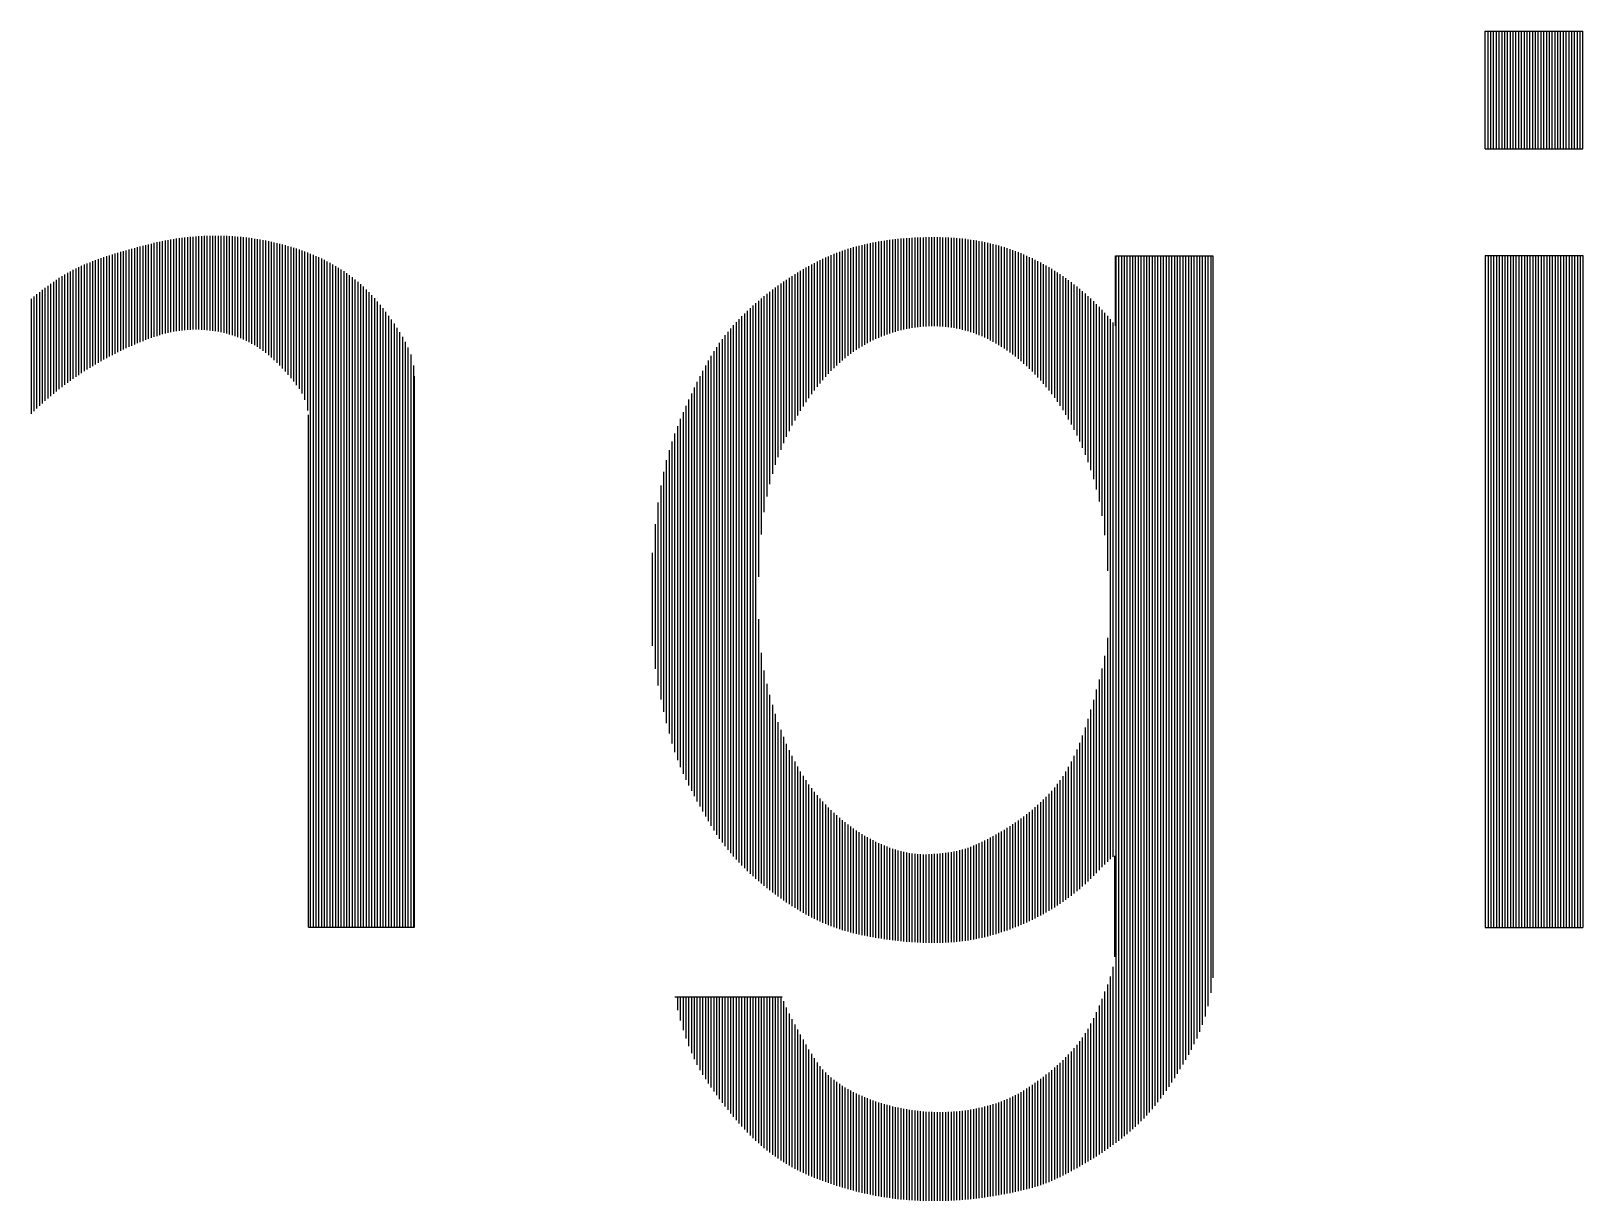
# Model space of a CAD drawing. Extents: x -58 to 5689, y 67 to 4123.
# Drawn here: x 5340.79 to 5365.8, y 288.62 to 307.48 of the extents above; entities that cross this region are included whole.
import ezdxf
from ezdxf.enums import TextEntityAlignment as Align

# ---------------------------------------------------------------- set-up
doc = ezdxf.new("R2010")
doc.units = 0
doc.header["$LTSCALE"] = 30
doc.header["$MEASUREMENT"] = 0
doc.layers.get('0').update_dxf_attribs({"linetype": 'CONTINUOUS'})
doc.layers.add('RLA-FORMATO', color=7, linetype='CONTINUOUS')
doc.layers.add('RLA-LOGO', color=7, linetype='CONTINUOUS')
doc.styles.add('ROMAND', font='romand', dxfattribs={"height": 31.5})
doc.styles.add('ROMANS', font='romans.shx', dxfattribs={"height": 11.25})

# ---------------------------------------------------------------- blocks, each defined once
blk = doc.blocks.new('A$C459C3EB4')
at = {"layer": 'RLA-LOGO', "color": 8, "true_color": 0x707070}
for p, q in [((474.823, -63.741), (474.823, -61.842)), ((474.823, -61.842), (476.398, -61.842)), ((474.868, -63.741), (474.868, -61.842)), ((474.913, -63.741), (474.913, -61.842)), ((474.958, -63.741), (474.958, -61.842)), ((475.003, -63.741), (475.003, -61.842)), ((475.048, -63.741), (475.048, -61.842)), ((475.093, -63.741), (475.093, -61.842)), ((475.138, -63.741), (475.138, -61.842)), ((475.183, -63.741), (475.183, -61.842)), ((475.228, -63.741), (475.228, -61.842)), ((475.273, -63.741), (475.273, -61.842)), ((475.318, -63.741), (475.318, -61.842)), ((475.363, -63.741), (475.363, -61.842)), ((475.408, -63.741), (475.408, -61.842)), ((475.453, -63.741), (475.453, -61.842)), ((475.498, -63.741), (475.498, -61.842)), ((475.543, -63.741), (475.543, -61.842)), ((475.588, -63.741), (475.588, -61.842)), ((475.633, -63.741), (475.633, -61.842)), ((475.678, -63.741), (475.678, -61.842)), ((475.723, -63.741), (475.723, -61.842)), ((475.768, -63.741), (475.768, -61.842)), ((475.813, -63.741), (475.813, -61.842)), ((475.858, -63.741), (475.858, -61.842)), ((475.903, -63.741), (475.903, -61.842)), ((475.948, -63.741), (475.948, -61.842)), ((475.993, -63.741), (475.993, -61.842)), ((476.038, -63.741), (476.038, -61.842)), ((476.083, -63.741), (476.083, -61.842)), ((476.128, -63.741), (476.128, -61.842)), ((476.173, -63.741), (476.173, -61.842)), ((476.218, -63.741), (476.218, -61.842)), ((476.263, -63.741), (476.263, -61.842)), ((476.308, -63.741), (476.308, -61.842)), ((476.353, -63.741), (476.353, -61.842)), ((476.398, -63.741), (476.398, -61.842)), ((474.823, -63.741), (476.398, -63.741)), ((453.275, -65.28), (453.275, -66.804)), ((453.32, -65.269), (453.32, -66.787)), ((453.365, -65.258), (453.365, -66.772)), ((453.41, -65.247), (453.41, -66.757)), ((453.455, -65.237), (453.455, -66.743)), ((453.5, -65.228), (453.5, -66.73)), ((453.545, -65.219), (453.545, -66.718)), ((453.59, -65.21), (453.59, -66.707)), ((453.635, -65.202), (453.635, -66.697)), ((453.68, -65.195), (453.68, -66.687)), ((453.725, -65.188), (453.725, -66.679)), ((453.77, -65.181), (453.77, -66.672)), ((453.815, -65.175), (453.815, -66.666)), ((453.86, -65.169), (453.86, -66.661)), ((453.905, -65.164), (453.905, -66.657)), ((453.95, -65.16), (453.95, -66.655)), ((453.995, -65.156), (453.995, -66.653)), ((454.04, -65.152), (454.04, -66.653)), ((454.085, -65.149), (454.085, -66.653)), ((454.13, -65.147), (454.13, -66.655)), ((454.175, -65.145), (454.175, -66.658)), ((454.22, -65.143), (454.22, -66.661)), ((454.265, -65.142), (454.265, -66.666)), ((454.31, -65.141), (454.31, -66.672)), ((454.355, -65.141), (454.355, -66.679)), ((454.4, -65.141), (454.4, -66.687)), ((454.445, -65.142), (454.445, -66.697)), ((454.49, -65.143), (454.49, -66.707)), ((454.535, -65.145), (454.535, -66.718)), ((454.58, -65.147), (454.58, -66.731)), ((454.625, -65.15), (454.625, -66.745)), ((454.67, -65.153), (454.67, -66.76)), ((454.715, -65.157), (454.715, -66.777)), ((454.76, -65.161), (454.76, -66.794)), ((454.805, -65.166), (454.805, -66.814)), ((454.85, -65.171), (454.85, -66.834)), ((454.895, -65.176), (454.895, -66.857)), ((454.94, -65.182), (454.94, -66.881)), ((454.985, -65.189), (454.985, -66.907)), ((455.03, -65.196), (455.03, -66.934)), ((455.075, -65.203), (455.075, -66.964)), ((455.12, -65.211), (455.12, -66.996)), ((455.165, -65.22), (455.165, -67.03)), ((455.21, -65.229), (455.21, -67.067)), ((455.255, -65.239), (455.255, -67.105)), ((455.3, -65.249), (455.3, -67.146)), ((455.345, -65.259), (455.345, -67.189)), ((455.39, -65.27), (455.39, -67.234)), ((455.435, -65.282), (455.435, -67.281)), ((464.818, -65.28), (464.818, -66.897)), ((464.863, -65.27), (464.863, -66.872)), ((464.908, -65.261), (464.908, -66.848)), ((464.953, -65.252), (464.953, -66.826)), ((464.998, -65.243), (464.998, -66.805)), ((465.043, -65.235), (465.043, -66.785)), ((465.088, -65.228), (465.088, -66.766)), ((465.133, -65.221), (465.133, -66.748)), ((465.178, -65.214), (465.178, -66.731)), ((465.223, -65.208), (465.223, -66.716)), ((465.268, -65.203), (465.268, -66.701)), ((465.313, -65.198), (465.313, -66.688)), ((465.358, -65.193), (465.358, -66.675)), ((465.403, -65.188), (465.403, -66.664)), ((465.448, -65.184), (465.448, -66.653)), ((465.493, -65.181), (465.493, -66.644)), ((465.538, -65.178), (465.538, -66.635)), ((465.583, -65.175), (465.583, -66.628)), ((465.628, -65.172), (465.628, -66.621)), ((465.673, -65.17), (465.673, -66.615)), ((465.718, -65.168), (465.718, -66.61)), ((465.763, -65.167), (465.763, -66.606)), ((465.808, -65.165), (465.808, -66.603)), ((465.853, -65.165), (465.853, -66.601)), ((465.898, -65.164), (465.898, -66.6)), ((465.943, -65.164), (465.943, -66.6)), ((465.988, -65.165), (465.988, -66.601)), ((466.033, -65.165), (466.033, -66.603)), ((466.078, -65.167), (466.078, -66.606)), ((466.123, -65.168), (466.123, -66.609)), ((466.168, -65.17), (466.168, -66.614)), ((466.213, -65.173), (466.213, -66.62)), ((466.258, -65.176), (466.258, -66.627)), ((466.303, -65.18), (466.303, -66.635)), ((466.348, -65.184), (466.348, -66.644)), ((466.393, -65.188), (466.393, -66.655)), ((466.438, -65.193), (466.438, -66.666)), ((466.483, -65.199), (466.483, -66.679)), ((466.528, -65.205), (466.528, -66.693)), ((466.573, -65.211), (466.573, -66.708)), ((466.618, -65.219), (466.618, -66.725)), ((466.663, -65.226), (466.663, -66.743)), ((466.708, -65.235), (466.708, -66.762)), ((466.753, -65.244), (466.753, -66.782)), ((466.798, -65.254), (466.798, -66.804)), ((466.843, -65.264), (466.843, -66.827)), ((466.888, -65.275), (466.888, -66.851)), ((452.465, -65.518), (452.465, -67.189)), ((452.51, -65.502), (452.51, -67.163)), ((452.555, -65.487), (452.555, -67.138)), ((452.6, -65.472), (452.6, -67.113)), ((452.645, -65.457), (452.645, -67.089)), ((452.69, -65.443), (452.69, -67.065)), ((452.735, -65.429), (452.735, -67.042)), ((452.78, -65.416), (452.78, -67.02)), ((452.825, -65.403), (452.825, -66.998)), ((452.87, -65.39), (452.87, -66.976)), ((452.915, -65.377), (452.915, -66.955)), ((452.96, -65.364), (452.96, -66.934)), ((453.005, -65.352), (453.005, -66.914)), ((453.05, -65.34), (453.05, -66.894)), ((453.095, -65.327), (453.095, -66.875)), ((453.14, -65.315), (453.14, -66.856)), ((453.185, -65.303), (453.185, -66.838)), ((453.23, -65.291), (453.23, -66.821)), ((455.48, -65.294), (455.48, -67.331)), ((455.525, -65.307), (455.525, -67.382)), ((455.57, -65.32), (455.57, -67.436)), ((455.615, -65.334), (455.615, -67.491)), ((455.66, -65.349), (455.66, -67.548)), ((455.705, -65.364), (455.705, -67.611)), ((455.75, -65.38), (455.75, -67.685)), ((455.795, -65.396), (455.795, -67.788)), ((455.84, -65.413), (455.84, -67.959)), ((455.885, -65.431), (455.885, -76.286)), ((455.93, -65.449), (455.93, -76.286)), ((455.975, -65.469), (455.975, -76.286)), ((456.02, -65.489), (456.02, -76.286)), ((456.065, -65.51), (456.065, -76.286)), ((456.11, -65.532), (456.11, -76.286)), ((464.143, -65.514), (464.143, -67.468)), ((464.188, -65.493), (464.188, -67.417)), ((464.233, -65.473), (464.233, -67.368)), ((464.278, -65.454), (464.278, -67.321)), ((464.323, -65.435), (464.323, -67.275)), ((464.368, -65.418), (464.368, -67.232)), ((464.413, -65.401), (464.413, -67.191)), ((464.458, -65.384), (464.458, -67.152)), ((464.503, -65.369), (464.503, -67.114)), ((464.548, -65.354), (464.548, -67.078)), ((464.593, -65.34), (464.593, -67.044)), ((464.638, -65.327), (464.638, -67.012)), ((464.683, -65.314), (464.683, -66.981)), ((464.728, -65.302), (464.728, -66.951)), ((464.773, -65.291), (464.773, -66.924)), ((466.933, -65.287), (466.933, -66.876)), ((466.978, -65.299), (466.978, -66.903)), ((467.023, -65.312), (467.023, -66.931)), ((467.068, -65.326), (467.068, -66.96)), ((467.113, -65.341), (467.113, -66.991)), ((467.158, -65.356), (467.158, -67.022)), ((467.203, -65.372), (467.203, -67.056)), ((467.248, -65.389), (467.248, -67.09)), ((467.293, -65.406), (467.293, -67.127)), ((467.338, -65.424), (467.338, -67.164)), ((467.383, -65.443), (467.383, -67.203)), ((467.428, -65.463), (467.428, -67.244)), ((467.473, -65.484), (467.473, -67.287)), ((467.518, -65.505), (467.518, -67.331)), ((467.563, -65.527), (467.563, -67.376)), ((468.866, -66.592), (468.866, -65.463)), ((468.866, -65.463), (470.431, -65.463)), ((468.868, -65.463), (468.868, -79.761)), ((468.913, -65.463), (468.913, -79.727)), ((468.958, -65.463), (468.958, -79.692)), ((469.003, -65.463), (469.003, -79.656)), ((469.048, -65.463), (469.048, -79.619)), ((469.093, -65.463), (469.093, -79.581)), ((469.138, -65.463), (469.138, -79.542)), ((469.183, -65.463), (469.183, -79.501)), ((469.228, -65.463), (469.228, -79.458)), ((469.273, -65.463), (469.273, -79.414)), ((469.318, -65.463), (469.318, -79.369)), ((469.363, -65.463), (469.363, -79.321)), ((469.408, -65.463), (469.408, -79.271)), ((469.453, -65.463), (469.453, -79.218)), ((469.498, -65.463), (469.498, -79.164)), ((469.543, -65.463), (469.543, -79.107)), ((469.588, -65.463), (469.588, -79.047)), ((469.633, -65.463), (469.633, -78.986)), ((469.678, -65.463), (469.678, -78.922)), ((469.723, -65.463), (469.723, -78.856)), ((469.768, -65.463), (469.768, -78.788)), ((469.813, -65.463), (469.813, -78.718)), ((469.858, -65.463), (469.858, -78.647)), ((469.903, -65.463), (469.903, -78.574)), ((469.948, -65.463), (469.948, -78.499)), ((469.993, -65.463), (469.993, -78.422)), ((470.038, -65.463), (470.038, -78.343)), ((470.083, -65.463), (470.083, -78.26)), ((470.128, -65.463), (470.128, -78.172)), ((470.173, -65.463), (470.173, -78.078)), ((470.218, -65.463), (470.218, -77.974)), ((470.263, -65.463), (470.263, -77.858)), ((470.308, -65.463), (470.308, -77.723)), ((470.353, -65.463), (470.353, -77.559)), ((470.398, -65.463), (470.398, -77.342)), ((470.431, -65.463), (470.431, -77.1)), ((474.823, -65.459), (474.823, -76.291)), ((474.823, -65.459), (476.398, -65.459)), ((474.868, -65.459), (474.868, -76.291)), ((474.913, -65.459), (474.913, -76.291)), ((474.958, -65.459), (474.958, -76.291)), ((475.003, -65.459), (475.003, -76.291)), ((475.048, -65.459), (475.048, -76.291)), ((475.093, -65.459), (475.093, -76.291)), ((475.138, -65.459), (475.138, -76.291)), ((475.183, -65.459), (475.183, -76.291)), ((475.228, -65.459), (475.228, -76.291)), ((475.273, -65.459), (475.273, -76.291)), ((475.318, -65.459), (475.318, -76.291)), ((475.363, -65.459), (475.363, -76.291)), ((475.408, -65.459), (475.408, -76.291)), ((475.453, -65.459), (475.453, -76.291)), ((475.498, -65.459), (475.498, -76.291)), ((475.543, -65.459), (475.543, -76.291)), ((475.588, -65.459), (475.588, -76.291)), ((475.633, -65.459), (475.633, -76.291)), ((475.678, -65.459), (475.678, -76.291)), ((475.723, -65.459), (475.723, -76.291)), ((475.768, -65.459), (475.768, -76.291)), ((475.813, -65.459), (475.813, -76.291)), ((475.858, -65.459), (475.858, -76.291)), ((475.903, -65.459), (475.903, -76.291)), ((475.948, -65.459), (475.948, -76.291)), ((475.993, -65.459), (475.993, -76.291)), ((476.038, -65.459), (476.038, -76.291)), ((476.083, -65.459), (476.083, -76.291)), ((476.128, -65.459), (476.128, -76.291)), ((476.173, -65.459), (476.173, -76.291)), ((476.218, -65.459), (476.218, -76.291)), ((476.263, -65.459), (476.263, -76.291)), ((476.308, -65.459), (476.308, -76.291)), ((476.353, -65.459), (476.353, -76.291)), ((476.398, -65.459), (476.398, -76.291)), ((451.925, -65.767), (451.925, -67.546)), ((451.97, -65.741), (451.97, -67.513)), ((452.015, -65.716), (452.015, -67.48)), ((452.06, -65.692), (452.06, -67.448)), ((452.105, -65.669), (452.105, -67.416)), ((452.15, -65.648), (452.15, -67.386)), ((452.195, -65.627), (452.195, -67.356)), ((452.24, -65.607), (452.24, -67.326)), ((452.285, -65.588), (452.285, -67.298)), ((452.33, -65.57), (452.33, -67.27)), ((452.375, -65.552), (452.375, -67.242)), ((452.42, -65.535), (452.42, -67.215)), ((456.155, -65.555), (456.155, -76.286)), ((456.2, -65.578), (456.2, -76.286)), ((456.245, -65.603), (456.245, -76.286)), ((456.29, -65.629), (456.29, -76.286)), ((456.335, -65.656), (456.335, -76.286)), ((456.38, -65.684), (456.38, -76.286)), ((456.425, -65.713), (456.425, -76.286)), ((456.47, -65.744), (456.47, -76.286)), ((456.515, -65.776), (456.515, -76.286)), ((463.693, -65.762), (463.693, -68.118)), ((463.738, -65.734), (463.738, -68.039)), ((463.783, -65.707), (463.783, -67.964)), ((463.828, -65.681), (463.828, -67.893)), ((463.873, -65.655), (463.873, -67.824)), ((463.918, -65.629), (463.918, -67.759)), ((463.963, -65.605), (463.963, -67.696)), ((464.008, -65.581), (464.008, -67.635)), ((464.053, -65.558), (464.053, -67.577)), ((464.098, -65.536), (464.098, -67.522)), ((467.608, -65.55), (467.608, -67.424)), ((467.653, -65.573), (467.653, -67.474)), ((467.698, -65.598), (467.698, -67.526)), ((467.743, -65.623), (467.743, -67.579)), ((467.788, -65.649), (467.788, -67.635)), ((467.833, -65.676), (467.833, -67.694)), ((467.878, -65.704), (467.878, -67.755)), ((467.923, -65.732), (467.923, -67.819)), ((467.968, -65.762), (467.968, -67.885)), ((451.565, -66.013), (451.565, -67.843)), ((451.61, -65.979), (451.61, -67.803)), ((451.655, -65.946), (451.655, -67.764)), ((451.7, -65.914), (451.7, -67.725)), ((451.745, -65.882), (451.745, -67.688)), ((451.79, -65.852), (451.79, -67.651)), ((451.835, -65.822), (451.835, -67.615)), ((451.88, -65.794), (451.88, -67.58)), ((456.56, -65.809), (456.56, -76.286)), ((456.605, -65.845), (456.605, -76.286)), ((456.65, -65.882), (456.65, -76.286)), ((456.695, -65.92), (456.695, -76.286)), ((456.74, -65.961), (456.74, -76.286)), ((456.785, -66.005), (456.785, -76.286)), ((463.333, -66.01), (463.333, -68.98)), ((463.378, -65.977), (463.378, -68.836)), ((463.423, -65.944), (463.423, -68.708)), ((463.468, -65.912), (463.468, -68.591)), ((463.513, -65.881), (463.513, -68.483)), ((463.558, -65.85), (463.558, -68.383)), ((463.603, -65.82), (463.603, -68.29)), ((463.648, -65.791), (463.648, -68.202)), ((468.013, -65.793), (468.013, -67.955)), ((468.058, -65.824), (468.058, -68.028)), ((468.103, -65.857), (468.103, -68.105)), ((468.148, -65.89), (468.148, -68.185)), ((468.193, -65.925), (468.193, -68.271)), ((468.238, -65.96), (468.238, -68.361)), ((468.283, -65.997), (468.283, -68.457)), ((451.385, -66.156), (451.385, -68.013)), ((451.43, -66.12), (451.43, -67.969)), ((451.475, -66.084), (451.475, -67.926)), ((451.52, -66.048), (451.52, -67.884)), ((456.83, -66.05), (456.83, -76.286)), ((456.875, -66.098), (456.875, -76.286)), ((456.92, -66.147), (456.92, -76.286)), ((456.965, -66.2), (456.965, -76.286)), ((457.01, -66.254), (457.01, -76.286)), ((463.018, -66.267), (463.018, -75.464)), ((463.063, -66.228), (463.063, -75.504)), ((463.108, -66.189), (463.108, -70.641)), ((463.153, -66.151), (463.153, -69.954)), ((463.198, -66.115), (463.198, -69.596)), ((463.243, -66.079), (463.243, -69.344)), ((463.288, -66.044), (463.288, -69.145)), ((468.328, -66.035), (468.328, -68.56)), ((468.373, -66.074), (468.373, -68.67)), ((468.418, -66.114), (468.418, -68.79)), ((468.463, -66.155), (468.463, -68.922)), ((468.508, -66.198), (468.508, -69.067)), ((468.553, -66.242), (468.553, -69.232)), ((457.055, -66.31), (457.055, -76.286)), ((457.1, -66.369), (457.1, -76.286)), ((457.145, -66.43), (457.145, -76.286)), ((457.19, -66.493), (457.19, -76.286)), ((462.748, -66.534), (462.748, -75.195)), ((462.793, -66.485), (462.793, -75.244)), ((462.838, -66.439), (462.838, -75.291)), ((462.883, -66.394), (462.883, -75.336)), ((462.928, -66.351), (462.928, -75.38)), ((462.973, -66.308), (462.973, -75.423)), ((468.598, -66.288), (468.598, -69.423)), ((468.643, -66.335), (468.643, -69.655)), ((468.688, -66.384), (468.688, -69.968)), ((468.733, -66.434), (468.733, -70.542)), ((468.778, -66.486), (468.778, -75.191)), ((457.235, -66.558), (457.235, -76.286)), ((457.28, -66.624), (457.28, -76.286)), ((457.325, -66.694), (457.325, -76.286)), ((457.37, -66.768), (457.37, -76.286)), ((462.568, -66.746), (462.568, -74.982)), ((462.613, -66.69), (462.613, -75.038)), ((462.658, -66.636), (462.658, -75.093)), ((462.703, -66.584), (462.703, -75.145)), ((468.823, -66.539), (468.823, -75.153)), ((457.415, -66.849), (457.415, -76.286)), ((457.46, -66.941), (457.46, -76.286)), ((462.388, -67.004), (462.388, -74.726)), ((462.433, -66.935), (462.433, -74.795)), ((462.478, -66.869), (462.478, -74.86)), ((462.523, -66.806), (462.523, -74.922)), ((457.505, -67.054), (457.505, -76.286)), ((457.55, -67.23), (457.55, -76.286)), ((462.253, -67.235), (462.253, -74.501)), ((462.298, -67.154), (462.298, -74.579)), ((462.343, -67.077), (462.343, -74.654)), ((457.564, -76.286), (457.564, -67.406)), ((462.118, -67.496), (462.118, -74.257)), ((462.163, -67.406), (462.163, -74.339)), ((462.208, -67.318), (462.208, -74.421)), ((461.983, -67.782), (461.983, -74)), ((462.028, -67.684), (462.028, -74.088)), ((462.073, -67.589), (462.073, -74.173)), ((455.855, -76.286), (455.855, -68.027)), ((461.893, -67.986), (461.893, -73.812)), ((461.938, -67.882), (461.938, -73.909)), ((461.803, -68.208), (461.803, -73.592)), ((461.848, -68.094), (461.848, -73.707)), ((461.713, -68.458), (461.713, -73.323)), ((461.758, -68.328), (461.758, -73.464)), ((461.623, -68.759), (461.623, -72.995)), ((461.668, -68.599), (461.668, -73.166)), ((461.578, -68.944), (461.578, -72.812)), ((461.533, -69.167), (461.533, -72.613)), ((461.488, -69.442), (461.488, -72.389)), ((461.443, -69.791), (461.443, -72.122)), ((461.398, -70.253), (461.398, -71.752)), ((463.108, -71.322), (463.108, -75.544)), ((468.733, -71.62), (468.733, -75.231)), ((463.153, -71.861), (463.153, -75.582)), ((468.688, -71.913), (468.688, -75.275)), ((463.198, -72.147), (463.198, -75.619)), ((468.643, -72.116), (468.643, -75.32)), ((463.243, -72.362), (463.243, -75.655)), ((468.553, -72.457), (468.553, -75.413)), ((468.598, -72.292), (468.598, -75.366)), ((463.288, -72.542), (463.288, -75.691)), ((463.333, -72.701), (463.333, -75.725)), ((468.463, -72.777), (468.463, -75.505)), ((468.508, -72.619), (468.508, -75.459)), ((463.378, -72.845), (463.378, -75.759)), ((463.423, -72.979), (463.423, -75.793)), ((468.418, -72.926), (468.418, -75.548)), ((463.468, -73.104), (463.468, -75.825)), ((463.513, -73.22), (463.513, -75.856)), ((468.328, -73.196), (468.328, -75.631)), ((468.373, -73.066), (468.373, -75.59)), ((463.558, -73.329), (463.558, -75.887)), ((463.603, -73.43), (463.603, -75.917)), ((463.648, -73.525), (463.648, -75.947)), ((468.193, -73.524), (468.193, -75.744)), ((468.238, -73.424), (468.238, -75.707)), ((468.283, -73.315), (468.283, -75.67)), ((463.693, -73.614), (463.693, -75.975)), ((463.738, -73.697), (463.738, -76.003)), ((463.783, -73.775), (463.783, -76.029)), ((468.058, -73.777), (468.058, -75.846)), ((468.103, -73.7), (468.103, -75.813)), ((468.148, -73.615), (468.148, -75.779)), ((463.828, -73.848), (463.828, -76.055)), ((463.873, -73.918), (463.873, -76.081)), ((463.918, -73.983), (463.918, -76.105)), ((467.878, -74.032), (467.878, -75.967)), ((467.923, -73.976), (467.923, -75.938)), ((467.968, -73.915), (467.968, -75.908)), ((468.013, -73.849), (468.013, -75.878)), ((463.963, -74.044), (463.963, -76.128)), ((464.008, -74.102), (464.008, -76.151)), ((464.053, -74.158), (464.053, -76.173)), ((464.098, -74.21), (464.098, -76.194)), ((464.143, -74.261), (464.143, -76.214)), ((467.653, -74.272), (467.653, -76.098)), ((467.698, -74.229), (467.698, -76.073)), ((467.743, -74.183), (467.743, -76.048)), ((467.788, -74.136), (467.788, -76.022)), ((467.833, -74.086), (467.833, -75.995)), ((464.188, -74.309), (464.188, -76.233)), ((464.233, -74.355), (464.233, -76.252)), ((464.278, -74.399), (464.278, -76.269)), ((464.323, -74.441), (464.323, -76.286)), ((464.368, -74.482), (464.368, -76.302)), ((464.413, -74.521), (464.413, -76.317)), ((467.338, -74.533), (467.338, -76.249)), ((467.383, -74.499), (467.383, -76.229)), ((467.428, -74.464), (467.428, -76.209)), ((467.473, -74.429), (467.473, -76.188)), ((467.518, -74.392), (467.518, -76.166)), ((467.563, -74.353), (467.563, -76.144)), ((467.608, -74.313), (467.608, -76.121)), ((464.458, -74.559), (464.458, -76.331)), ((464.503, -74.595), (464.503, -76.344)), ((464.548, -74.63), (464.548, -76.357)), ((464.593, -74.663), (464.593, -76.369)), ((464.638, -74.695), (464.638, -76.381)), ((464.683, -74.726), (464.683, -76.392)), ((464.728, -74.756), (464.728, -76.402)), ((464.773, -74.784), (464.773, -76.412)), ((466.978, -74.767), (466.978, -76.382)), ((467.023, -74.741), (467.023, -76.367)), ((467.068, -74.714), (467.068, -76.352)), ((467.113, -74.686), (467.113, -76.337)), ((467.158, -74.657), (467.158, -76.32)), ((467.203, -74.627), (467.203, -76.303)), ((467.248, -74.597), (467.248, -76.286)), ((467.293, -74.565), (467.293, -76.267)), ((464.818, -74.811), (464.818, -76.422)), ((464.863, -74.837), (464.863, -76.431)), ((464.908, -74.862), (464.908, -76.439)), ((464.953, -74.885), (464.953, -76.447)), ((464.998, -74.908), (464.998, -76.455)), ((465.043, -74.929), (465.043, -76.462)), ((465.088, -74.95), (465.088, -76.469)), ((465.133, -74.969), (465.133, -76.476)), ((465.178, -74.987), (465.178, -76.483)), ((465.223, -75.004), (465.223, -76.489)), ((465.268, -75.02), (465.268, -76.495)), ((465.313, -75.035), (465.313, -76.5)), ((466.393, -75.034), (466.393, -76.511)), ((466.438, -75.02), (466.438, -76.505)), ((466.483, -75.004), (466.483, -76.498)), ((466.528, -74.988), (466.528, -76.491)), ((466.573, -74.97), (466.573, -76.483)), ((466.618, -74.951), (466.618, -76.474)), ((466.663, -74.931), (466.663, -76.465)), ((466.708, -74.91), (466.708, -76.455)), ((466.753, -74.888), (466.753, -76.445)), ((466.798, -74.865), (466.798, -76.433)), ((466.843, -74.842), (466.843, -76.421)), ((466.888, -74.818), (466.888, -76.409)), ((466.933, -74.793), (466.933, -76.396)), ((465.358, -75.049), (465.358, -76.505)), ((465.403, -75.061), (465.403, -76.51)), ((465.448, -75.072), (465.448, -76.515)), ((465.493, -75.082), (465.493, -76.519)), ((465.538, -75.091), (465.538, -76.523)), ((465.583, -75.098), (465.583, -76.526)), ((465.628, -75.104), (465.628, -76.529)), ((465.673, -75.108), (465.673, -76.532)), ((465.718, -75.111), (465.718, -76.534)), ((465.763, -75.112), (465.763, -76.536)), ((465.808, -75.112), (465.808, -76.538)), ((465.853, -75.11), (465.853, -76.539)), ((465.898, -75.108), (465.898, -76.539)), ((465.943, -75.105), (465.943, -76.539)), ((465.988, -75.102), (465.988, -76.539)), ((466.033, -75.098), (466.033, -76.538)), ((466.078, -75.094), (466.078, -76.536)), ((466.123, -75.089), (466.123, -76.534)), ((466.168, -75.083), (466.168, -76.532)), ((466.213, -75.076), (466.213, -76.529)), ((466.258, -75.068), (466.258, -76.525)), ((466.303, -75.058), (466.303, -76.521)), ((466.348, -75.046), (466.348, -76.516)), ((468.845, -75.135), (468.845, -76.761)), ((455.855, -76.286), (457.564, -76.286)), ((474.823, -76.291), (476.398, -76.291)), ((468.823, -76.922), (468.823, -79.794)), ((468.733, -77.207), (468.733, -79.858)), ((468.778, -77.081), (468.778, -79.827)), ((463.49, -77.415), (461.763, -77.415)), ((461.803, -77.415), (461.803, -77.625)), ((461.848, -77.415), (461.848, -77.791)), ((461.893, -77.415), (461.893, -77.943)), ((461.938, -77.415), (461.938, -78.081)), ((461.983, -77.415), (461.983, -78.205)), ((462.028, -77.415), (462.028, -78.315)), ((462.073, -77.415), (462.073, -78.415)), ((462.118, -77.415), (462.118, -78.506)), ((462.163, -77.415), (462.163, -78.589)), ((462.208, -77.415), (462.208, -78.665)), ((462.253, -77.415), (462.253, -78.737)), ((462.298, -77.415), (462.298, -78.805)), ((462.343, -77.415), (462.343, -78.87)), ((462.388, -77.415), (462.388, -78.933)), ((462.433, -77.415), (462.433, -78.995)), ((462.478, -77.415), (462.478, -79.055)), ((462.523, -77.415), (462.523, -79.115)), ((462.568, -77.415), (462.568, -79.173)), ((462.613, -77.415), (462.613, -79.231)), ((462.658, -77.415), (462.658, -79.287)), ((462.703, -77.415), (462.703, -79.342)), ((462.748, -77.415), (462.748, -79.396)), ((462.793, -77.415), (462.793, -79.448)), ((462.838, -77.415), (462.838, -79.499)), ((462.883, -77.415), (462.883, -79.548)), ((462.928, -77.415), (462.928, -79.595)), ((462.973, -77.415), (462.973, -79.641)), ((463.018, -77.415), (463.018, -79.686)), ((463.063, -77.415), (463.063, -79.728)), ((463.108, -77.415), (463.108, -79.769)), ((463.153, -77.415), (463.153, -79.809)), ((463.198, -77.415), (463.198, -79.847)), ((463.243, -77.415), (463.243, -79.883)), ((463.288, -77.415), (463.288, -79.918)), ((463.333, -77.415), (463.333, -79.952)), ((463.378, -77.415), (463.378, -79.984)), ((463.423, -77.415), (463.423, -80.015)), ((463.468, -77.415), (463.468, -80.045)), ((463.513, -77.476), (463.513, -80.074)), ((468.643, -77.438), (468.643, -79.92)), ((468.688, -77.324), (468.688, -79.889)), ((463.558, -77.581), (463.558, -80.102)), ((463.603, -77.677), (463.603, -80.128)), ((463.648, -77.767), (463.648, -80.154)), ((468.508, -77.75), (468.508, -80.007)), ((468.553, -77.653), (468.553, -79.979)), ((468.598, -77.549), (468.598, -79.949)), ((463.693, -77.852), (463.693, -80.178)), ((463.738, -77.935), (463.738, -80.201)), ((463.783, -78.016), (463.783, -80.224)), ((468.373, -77.995), (468.373, -80.09)), ((468.418, -77.921), (468.418, -80.063)), ((468.463, -77.839), (468.463, -80.035)), ((463.828, -78.097), (463.828, -80.246)), ((463.873, -78.177), (463.873, -80.266)), ((463.918, -78.255), (463.918, -80.286)), ((468.148, -78.288), (468.148, -80.218)), ((468.193, -78.236), (468.193, -80.193)), ((468.238, -78.182), (468.238, -80.168)), ((468.283, -78.125), (468.283, -80.142)), ((468.328, -78.062), (468.328, -80.116)), ((463.963, -78.329), (463.963, -80.305)), ((464.008, -78.399), (464.008, -80.324)), ((464.053, -78.464), (464.053, -80.342)), ((464.098, -78.523), (464.098, -80.359)), ((467.923, -78.51), (467.923, -80.333)), ((467.968, -78.469), (467.968, -80.312)), ((468.013, -78.427), (468.013, -80.289)), ((468.058, -78.382), (468.058, -80.266)), ((468.103, -78.336), (468.103, -80.242)), ((464.143, -78.577), (464.143, -80.376)), ((464.188, -78.626), (464.188, -80.392)), ((464.233, -78.67), (464.233, -80.408)), ((464.278, -78.71), (464.278, -80.423)), ((464.323, -78.746), (464.323, -80.438)), ((464.368, -78.78), (464.368, -80.452)), ((467.608, -78.763), (467.608, -80.458)), ((467.653, -78.73), (467.653, -80.444)), ((467.698, -78.696), (467.698, -80.428)), ((467.743, -78.661), (467.743, -80.411)), ((467.788, -78.625), (467.788, -80.393)), ((467.833, -78.588), (467.833, -80.374)), ((467.878, -78.549), (467.878, -80.354)), ((464.413, -78.812), (464.413, -80.466)), ((464.458, -78.841), (464.458, -80.48)), ((464.503, -78.868), (464.503, -80.494)), ((464.548, -78.894), (464.548, -80.507)), ((464.593, -78.919), (464.593, -80.519)), ((464.638, -78.942), (464.638, -80.531)), ((464.683, -78.964), (464.683, -80.543)), ((464.728, -78.985), (464.728, -80.554)), ((464.773, -79.005), (464.773, -80.565)), ((464.818, -79.024), (464.818, -80.575)), ((467.158, -79.037), (467.158, -80.57)), ((467.203, -79.016), (467.203, -80.56)), ((467.248, -78.993), (467.248, -80.551)), ((467.293, -78.969), (467.293, -80.541)), ((467.338, -78.943), (467.338, -80.53)), ((467.383, -78.916), (467.383, -80.52)), ((467.428, -78.887), (467.428, -80.508)), ((467.473, -78.858), (467.473, -80.497)), ((467.518, -78.827), (467.518, -80.485)), ((467.563, -78.795), (467.563, -80.472)), ((464.863, -79.043), (464.863, -80.585)), ((464.908, -79.06), (464.908, -80.595)), ((464.953, -79.077), (464.953, -80.604)), ((464.998, -79.093), (464.998, -80.613)), ((465.043, -79.109), (465.043, -80.621)), ((465.088, -79.123), (465.088, -80.629)), ((465.133, -79.137), (465.133, -80.636)), ((465.178, -79.15), (465.178, -80.643)), ((465.223, -79.162), (465.223, -80.65)), ((465.268, -79.174), (465.268, -80.656)), ((465.313, -79.184), (465.313, -80.662)), ((465.358, -79.194), (465.358, -80.667)), ((465.403, -79.204), (465.403, -80.672)), ((465.448, -79.213), (465.448, -80.676)), ((465.493, -79.221), (465.493, -80.68)), ((465.538, -79.228), (465.538, -80.684)), ((465.583, -79.235), (465.583, -80.687)), ((465.628, -79.241), (465.628, -80.69)), ((465.673, -79.246), (465.673, -80.692)), ((465.718, -79.251), (465.718, -80.694)), ((465.763, -79.255), (465.763, -80.696)), ((465.808, -79.259), (465.808, -80.697)), ((465.853, -79.262), (465.853, -80.698)), ((465.898, -79.264), (465.898, -80.698)), ((465.943, -79.265), (465.943, -80.698)), ((465.988, -79.266), (465.988, -80.698)), ((466.033, -79.266), (466.033, -80.698)), ((466.078, -79.266), (466.078, -80.697)), ((466.123, -79.265), (466.123, -80.695)), ((466.168, -79.263), (466.168, -80.694)), ((466.213, -79.261), (466.213, -80.692)), ((466.258, -79.258), (466.258, -80.689)), ((466.303, -79.254), (466.303, -80.687)), ((466.348, -79.25), (466.348, -80.683)), ((466.393, -79.244), (466.393, -80.68)), ((466.438, -79.239), (466.438, -80.676)), ((466.483, -79.232), (466.483, -80.672)), ((466.528, -79.225), (466.528, -80.668)), ((466.573, -79.217), (466.573, -80.663)), ((466.618, -79.209), (466.618, -80.658)), ((466.663, -79.199), (466.663, -80.652)), ((466.708, -79.189), (466.708, -80.646)), ((466.753, -79.178), (466.753, -80.64)), ((466.798, -79.166), (466.798, -80.634)), ((466.843, -79.154), (466.843, -80.627)), ((466.888, -79.14), (466.888, -80.62)), ((466.933, -79.126), (466.933, -80.612)), ((466.978, -79.11), (466.978, -80.604)), ((467.023, -79.094), (467.023, -80.596)), ((467.068, -79.076), (467.068, -80.588)), ((467.113, -79.057), (467.113, -80.579))]:
    blk.add_line(p, q, dxfattribs=at)
blk = doc.blocks.new('viñeta-rl')
blk.add_blockref('A$C459C3EB4', (-797.494, 299.998))
at = {"layer": 'RLA-FORMATO', "color": 4, "style": 'ROMAND'}
for tag, p in [('DESAR', (-1255.783, 233.263)), ('PRELIM', (-1123.111, 233.263)), ('PROP', (-989.639, 233.263)), ('CONST', (-823.737, 233.263))]:
    blk.add_attdef(tag, p, '', height=16, dxfattribs=at)
at = {"layer": 'RLA-FORMATO', "color": 2, "style": 'ROMANS'}
for tag, p, height in [('REVNO1', (-1394.08, 180.648), 10), ('DETNO1', (-1358.401, 180.648), 10), ('FECHA1', (-880.483, 180.648), 10), ('REVNO2', (-1394.08, 155.648), 10), ('DETNO2', (-1358.401, 155.648), 10), ('FECHA2', (-880.483, 155.648), 10), ('REVNO3', (-1394.08, 130.649), 10), ('DETNO3', (-1358.401, 130.649), 10), ('FECHA3', (-880.483, 130.649), 10), ('REVNO4', (-1394.08, 105.649), 10), ('DETNO4', (-1358.401, 105.649), 10), ('FECHA4', (-880.483, 105.649), 10), ('REVNO5', (-1394.08, 80.649), 11.25), ('DETNO5', (-1358.401, 80.649), 10), ('FECHA5', (-880.483, 80.649), 10), ('REVNO6', (-1392.274, 55.649), 10), ('DETNO6', (-1356.594, 55.649), 10), ('FECHA6', (-878.676, 55.649), 10), ('INGENIERO', (-741.067, 33.399), 10), ('DIBUJANTE', (-571.615, 33.401), 10), ('REVNO7', (-1394.08, 30.65), 10), ('DETNO7', (-1358.401, 30.65), 10), ('FECHA7', (-880.483, 30.65), 10), ('REVNO8', (-1394.08, 8.603), 10), ('DETNO8', (-1358.401, 8.603), 10), ('FECHA8', (-880.483, 8.603), 10), ('PROYECTISTA', (-740.886, 4.812), 10), ('INGENIERO', (-568.569, 4.615), 10)]:
    blk.add_attdef(tag, p, '', height=height, dxfattribs=at)
for tag, p in [('PERSNO1', (-946.608, 180.648)), ('PERSNO2', (-946.608, 155.648)), ('PERSNO3', (-946.608, 130.649)), ('PERSNO4', (-946.608, 105.649)), ('PERSNO5', (-946.608, 80.649)), ('PERSNO6', (-946.608, 55.649)), ('PERSNO7', (-946.608, 30.65)), ('PERSNO8', (-946.608, 8.603))]:
    blk.add_attdef(tag, text='', height=10, dxfattribs=at).set_placement(p, align=Align.CENTER)
at = {"layer": 'RLA-FORMATO', "color": 5, "style": 'ROMAND'}
blk.add_attdef('PROYECTO', text='', height=16.9, dxfattribs=at).set_placement((-289.167, 165.033), align=Align.MIDDLE)
for tag, p in [('TITULO1', (-567.962, 108.18)), ('TITULO2', (-567.962, 74.225))]:
    blk.add_attdef(tag, p, '', height=20, dxfattribs=at)
at = {"layer": 'RLA-FORMATO', "color": 2, "style": 'ROMANS'}
for tag, p in [('NOMARCH', (-1424.041, 5.527)), ('FECHA', (-1406.947, 5.527))]:
    blk.add_attdef(tag, p, '', height=11.25, rotation=90, dxfattribs=at)
at = {"layer": 'RLA-FORMATO', "color": 5, "style": 'ROMAND', "width": 0.967839}
blk.add_attdef('NUMERO', text='', height=24, dxfattribs=at).set_placement((-290.268, 13.329), (-62.411, 13.329), align=Align.FIT)
at = {"layer": 'RLA-FORMATO', "color": 5, "style": 'ROMAND', "flags": 12}
blk.add_attdef('REVISION', text='', height=24, dxfattribs=at).set_placement((-24.501, 25.329), align=Align.MIDDLE)

msp = doc.modelspace()

# ---------------------------------------------------------------- block references
at = {"layer": 'RLA-FORMATO', "xscale": 1.00001000010004, "yscale": 1.00001000010004, "zscale": 1.00001000010004}
msp.add_blockref('viñeta-rl', (5686.902, 69.319), dxfattribs=at)

doc.saveas('drawing.dxf')
